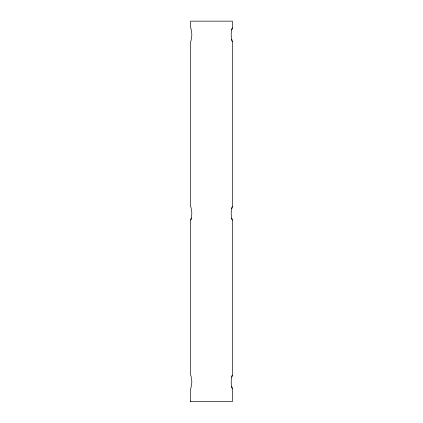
<?xml version="1.0" encoding="UTF-8"?>
<svg xmlns="http://www.w3.org/2000/svg" width="423" height="423" viewBox="0 0 423 423"><rect width="100%" height="100%" fill="white"/><g stroke="black" fill="none" stroke-linecap="round" stroke-linejoin="round"><path stroke-width="0.63" d="M190.636 401.85L190.636 388.531L191.074 387.637L191.868 381.874L191.074 376.105L190.636 375.212L190.636 220.045L191.074 219.156L191.868 213.388L191.074 207.619L190.636 206.725L190.636 41.348A6.747 0.883 -90 0 0 191.254 39.402L191.868 34.691L191.254 29.98A6.747 0.883 -90 0 0 190.636 28.034L190.636 21.15L232.364 21.15L232.364 28.029A6.747 0.883 -90 0 0 231.746 29.98L231.132 34.691L231.746 39.402A6.747 0.883 90 0 0 232.364 41.348L232.364 206.725A6.747 0.883 -90 0 0 231.746 208.676L231.132 213.388L231.926 219.156L232.364 220.045L232.364 375.212A6.747 0.883 -90 0 0 231.746 377.163L231.132 381.874L231.926 387.637L232.364 388.531L232.364 401.628L190.636 401.628M231.746 29.98L232.364 28.029M231.746 208.676L232.364 206.725M231.746 377.163L232.364 375.212M232.364 388.531A6.747 0.883 -90 0 1 231.746 386.58M232.364 41.348A6.747 0.883 -90 0 1 231.746 39.402M191.254 218.099A6.747 0.883 -90 0 1 190.636 220.045M232.364 220.045A6.747 0.883 -90 0 1 231.746 218.099"/></g></svg>
